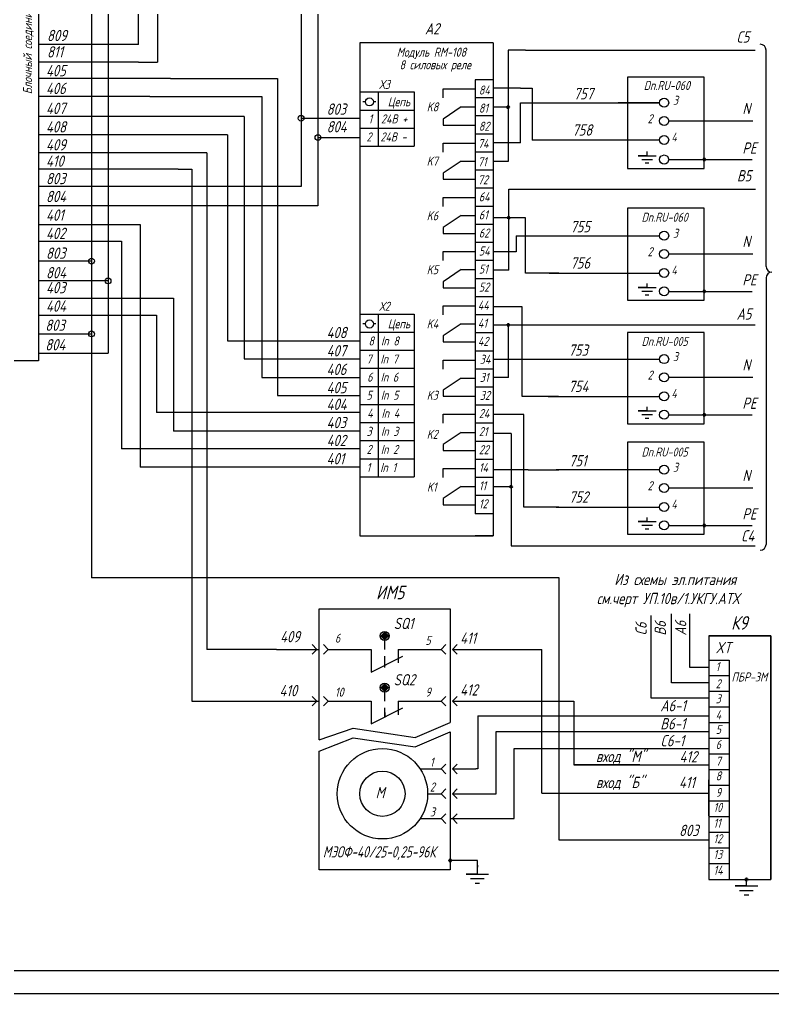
# Model space of a CAD drawing. Header units: millimetres. Extents: x 1348 to 2754, y -33 to 739.
# Drawn here: x 1527.6 to 1694.4, y -33.1 to 182.4 of the extents above; entities that cross this region are included whole.
import ezdxf

# ---------------------------------------------------------------- set-up
doc = ezdxf.new("R2010")
doc.units = ezdxf.units.MM
doc.layers.add('MAIN', color=7, linetype='Continuous', lineweight=50)
doc.layers.add('АСУТП', color=7, linetype='Continuous')
doc.styles.add('GOST тип А', font='GOST_A.TTF', dxfattribs={"oblique": 15})
doc.styles.add('ROMANC', font='GOST_A.TTF', dxfattribs={"height": 2.5})
doc.styles.get("Standard").update_dxf_attribs({"font": 'GOST_A.TTF', "oblique": 15})
doc.styles.add('АСУТП', font='GOST_A.TTF', dxfattribs={"oblique": 15})

msp = doc.modelspace()

# ---------------------------------------------------------------- linework, layer by layer
at = {"color": 7}
for p, q in [((1543.5, 285.65), (1543.5, 58.87)), ((1531.79, 137.09), (1547.3, 137.09)), ((1531.79, 133.38), (1542.11, 133.38)), ((1543.5, 128.96), (1531.79, 128.96)), ((1547.17, 124.56), (1531.79, 124.56)), ((1531.79, 120.73), (1547.3, 120.73)), ((1531.79, 117.02), (1542.11, 117.02)), ((1531.79, 112.84), (1543.5, 112.84)), ((1531.79, 108.62), (1547.17, 108.62))]:
    msp.add_line(p, q, dxfattribs=at)
for p, q in [((1547.17, 282.26), (1547.17, 108.62)), ((1553.91, 176.87), (1553.91, 277.77)), ((1558.1, 274.14), (1558.1, 172.97)), ((1593.6, 267.74), (1593.6, 141.19)), ((1589.86, 264.11), (1589.86, 145.44)), ((1639.54, 175.67), (1635.67, 175.67)), ((1635.67, 175.67), (1635.67, 163.01)), ((1692.72, 127.79), (1692.72, 175.67)), ((1553.91, 172.97), (1558.1, 172.97)), ((1560.97, 169.33), (1531.79, 169.33)), ((1560.97, 169.33), (1584.67, 169.33)), ((1584.67, 169.33), (1584.67, 99.22)), ((1638.38, 167.23), (1632.39, 167.23)), ((1638.38, 167.23), (1641.01, 167.23)), ((1641.01, 167.23), (1641.01, 155.72)), ((1556.38, 165.39), (1531.79, 165.39)), ((1556.38, 165.39), (1581.22, 165.39)), ((1581.22, 165.39), (1581.22, 103.18)), ((1638.38, 155.15), (1638.38, 163.98)), ((1669.18, 163.96), (1660.04, 163.96)), ((1635.67, 163.01), (1632.39, 163.01)), ((1635.67, 163.01), (1635.67, 151.03)), ((1577.3, 160.98), (1531.79, 160.98)), ((1577.3, 160.98), (1577.3, 107.37)), ((1589.86, 160.57), (1602.89, 160.57)), ((1671.18, 159.98), (1689.8, 159.98)), ((1573.59, 156.88), (1531.79, 156.88)), ((1573.59, 156.88), (1573.59, 111.34)), ((1593.6, 156.31), (1602.89, 156.31)), ((1669.18, 155.72), (1641.01, 155.72)), ((1638.38, 155.15), (1632.39, 155.15)), ((1569.04, 152.93), (1531.79, 152.93)), ((1569.04, 152.93), (1569.04, 43.04)), ((1635.67, 151.03), (1632.39, 151.03)), ((1671.18, 151.43), (1689.68, 151.43)), ((1562.68, 149.31), (1531.79, 149.31)), ((1562.68, 149.31), (1565.69, 149.31)), ((1565.69, 149.31), (1565.69, 31.59)), ((1589.86, 145.44), (1531.79, 145.44)), ((1635.79, 126.98), (1635.79, 144.91)), ((1593.6, 141.19), (1531.79, 141.19)), ((1639.54, 138.57), (1632.39, 138.57)), ((1639.54, 126.29), (1639.54, 138.57)), ((1547.3, 137.09), (1554.25, 137.09)), ((1554.25, 137.09), (1554.25, 83.34)), ((1637.45, 134.56), (1637.45, 131)), ((1542.11, 133.38), (1550.11, 133.38)), ((1550.11, 133.38), (1550.11, 87.44)), ((1637.45, 131), (1632.39, 131)), ((1671.18, 130.56), (1689.8, 130.55)), ((1635.79, 126.98), (1632.39, 126.98)), ((1635.79, 126.98), (1635.79, 126.98)), ((1646.88, 126.29), (1639.54, 126.29)), ((1692.72, 125.23), (1692.72, 66.28)), ((1547.3, 120.73), (1561.61, 120.73)), ((1561.61, 120.73), (1561.61, 91.34)), ((1671.18, 122.26), (1689.68, 122.26)), ((1638.76, 118.87), (1632.39, 118.87)), ((1638.76, 98.99), (1638.76, 118.87)), ((1542.11, 117.02), (1557.86, 117.02)), ((1557.86, 117.02), (1557.86, 95.44)), ((1635.72, 103.2), (1635.72, 114.83)), ((1573.59, 111.34), (1602.89, 111.34)), ((1577.3, 107.37), (1602.89, 107.37)), ((1581.22, 103.18), (1602.89, 103.18)), ((1635.72, 103.2), (1632.39, 103.2)), ((1671.18, 103.25), (1689.8, 103.25)), ((1584.67, 99.22), (1602.89, 99.22)), ((1646.82, 98.99), (1638.76, 98.99)), ((1638.76, 98.99), (1638.76, 98.99)), ((1602.89, 95.44), (1557.86, 95.44)), ((1639.16, 95.02), (1632.39, 95.02)), ((1639.16, 74.51), (1639.16, 95.02)), ((1671.18, 94.96), (1689.68, 94.96)), ((1602.89, 91.34), (1561.61, 91.34)), ((1636.32, 90.83), (1632.39, 90.83)), ((1636.32, 90.83), (1636.32, 65.98)), ((1602.89, 87.44), (1550.11, 87.44)), ((1602.89, 83.34), (1554.25, 83.34)), ((1640.1, 82.78), (1632.39, 82.78)), ((1669.18, 82.75), (1646.27, 82.75)), ((1636.32, 79.05), (1632.39, 79.05)), ((1671.18, 78.78), (1689.8, 78.77)), ((1640.1, 74.51), (1639.16, 74.51)), ((1646.88, 74.51), (1640.1, 74.51)), ((1671.18, 70.48), (1689.68, 70.48)), ((1646.99, 58.87), (1543.5, 58.87)), ((1646.99, 0.83), (1646.99, 58.87)), ((1584.45, 43.04), (1569.04, 43.04)), ((1628.93, 28.35), (1628.93, 16.6)), ((1615.11, 23.59), (1622.86, 26.9)), ((1593.86, 23.05), (1601.36, 25.59)), ((1601.36, 25.59), (1615.11, 23.59)), ((1615.11, 21.47), (1622.86, 24.78)), ((1593.86, 20.54), (1601.36, 23.47)), ((1601.36, 23.47), (1615.11, 21.47)), ((1680.08, 0.83), (1646.99, 0.83)), ((1348.09, -33.09), (1942.71, -33.09))]:
    msp.add_line(p, q)
at = {"color": 7, "ltscale": 0.5}
for p, q in [((1553.91, 176.87), (1531.87, 176.87)), ((1553.91, 176.87), (1531.87, 176.87)), ((1553.91, 172.97), (1531.87, 172.97)), ((1553.91, 172.97), (1531.87, 172.97))]:
    msp.add_line(p, q, dxfattribs=at)
at = {"linetype": 'Continuous'}
for p, q in [((1639.54, 175.67), (1690.34, 175.67)), ((1635.79, 144.91), (1690.41, 144.91)), ((1644.75, 126.29), (1669.18, 126.29)), ((1632.39, 114.83), (1690.34, 114.83)), ((1644.5, 98.99), (1669.18, 98.99)), ((1646.26, 74.51), (1669.18, 74.51)), ((1636.32, 65.98), (1690.34, 65.98)), ((1667.33, 32.25), (1667.33, 50.53)), ((1671.83, 35.67), (1671.83, 50.9)), ((1675.83, 39.01), (1675.83, 50.9)), ((1584.45, 43.04), (1593.61, 43.04)), ((1613.61, 43.04), (1620.86, 43.04)), ((1623.36, 43.04), (1643.1, 43.04)), ((1643.1, 11.27), (1643.1, 43.04)), ((1608.36, 39.04), (1608.36, 40.04)), ((1680.08, 39.01), (1675.83, 39.01)), ((1680.08, 35.67), (1671.83, 35.67)), ((1565.69, 31.59), (1593.86, 31.59)), ((1623.36, 31.59), (1650.2, 31.59)), ((1650.2, 31.59), (1650.2, 17.51)), ((1680.08, 32.25), (1667.33, 32.25)), ((1628.93, 28.35), (1680.08, 28.35)), ((1633.03, 11.1), (1633.03, 24.86)), ((1633.03, 24.86), (1680.08, 24.86)), ((1637.03, 5.6), (1637.03, 21.15)), ((1637.03, 21.15), (1680.08, 21.15)), ((1650.2, 17.51), (1680.08, 17.51)), ((1664.83, 17.51), (1650.2, 17.51)), ((1623.36, 16.6), (1628.5, 16.6)), ((1628.93, 16.6), (1628.5, 16.6)), ((1623.36, 11.1), (1633.03, 11.1)), ((1643.1, 11.27), (1680.08, 11.27)), ((1622.86, 5.6), (1637.03, 5.6)), ((1628.86, -3.67), (1622.86, -3.67)), ((1628.86, -4.67), (1628.86, -5.17)), ((1688.38, -9.14), (1688.38, -7.78))]:
    msp.add_line(p, q, dxfattribs=at)
at = {"lineweight": 30}
for p, q in [((1679.06, 169.65), (1662.06, 169.65)), ((1662.06, 169.65), (1662.06, 165.26)), ((1679.06, 149.43), (1679.06, 169.65)), ((1662.06, 166.51), (1662.06, 149.43)), ((1662.06, 149.43), (1679.06, 149.43)), ((1679.06, 140.7), (1662.06, 140.7)), ((1662.06, 140.7), (1662.06, 135.83)), ((1679.06, 120.29), (1679.06, 140.7)), ((1662.06, 137.08), (1662.06, 120.29)), ((1662.06, 120.29), (1679.06, 120.29)), ((1679.06, 113.16), (1662.06, 113.16)), ((1662.06, 113.16), (1662.06, 108.53)), ((1679.06, 92.99), (1679.06, 113.16)), ((1662.06, 109.78), (1662.06, 92.99)), ((1662.06, 92.99), (1679.06, 92.99)), ((1679.06, 88.92), (1662.06, 88.92)), ((1662.06, 88.92), (1662.06, 84.05)), ((1679.06, 68.51), (1679.06, 88.92)), ((1662.06, 85.3), (1662.06, 68.51)), ((1662.06, 68.51), (1679.06, 68.51))]:
    msp.add_line(p, q, dxfattribs=at)
at = {"color": 7, "linetype": 'Continuous'}
for p, q in [((1638.38, 163.98), (1669.18, 163.98)), ((1666.41, 152.27), (1666.41, 153.18)), ((1664.41, 152.27), (1668.41, 152.27)), ((1666.41, 152.27), (1664.41, 152.27)), ((1665.21, 151.47), (1667.61, 151.47)), ((1666.01, 150.67), (1666.81, 150.67)), ((1666.01, 150.67), (1666.81, 150.67)), ((1637.45, 134.56), (1669.18, 134.56)), ((1664.41, 123.11), (1668.41, 123.11)), ((1666.41, 123.11), (1664.41, 123.11)), ((1666.41, 123.11), (1666.41, 124.02)), ((1665.21, 122.31), (1667.61, 122.31)), ((1666.01, 121.51), (1666.81, 121.51)), ((1666.01, 121.51), (1666.81, 121.51)), ((1632.39, 107.26), (1669.18, 107.26)), ((1664.41, 95.8), (1668.41, 95.8)), ((1666.41, 95.8), (1664.41, 95.8)), ((1665.21, 95), (1667.61, 95)), ((1666.41, 95.8), (1666.41, 96.71)), ((1666.01, 94.2), (1666.81, 94.2)), ((1666.01, 94.2), (1666.81, 94.2)), ((1640.1, 82.78), (1646.87, 82.78)), ((1664.41, 71.32), (1668.41, 71.32)), ((1666.41, 71.32), (1664.41, 71.32)), ((1666.41, 71.32), (1666.41, 72.24)), ((1665.21, 70.52), (1667.61, 70.52)), ((1666.01, 69.72), (1666.81, 69.72)), ((1666.01, 69.72), (1666.81, 69.72)), ((1608.36, 43.04), (1608.36, 46.04)), ((1680.08, 46.08), (1693.79, 46.08)), ((1680.08, 46.08), (1680.08, 39.2)), ((1693.79, 46.08), (1680.08, 46.08)), ((1693.79, 46.08), (1680.08, 46.08)), ((1693.79, 46.08), (1680.08, 46.08)), ((1693.79, 46.08), (1680.08, 46.08)), ((1693.79, 46.08), (1693.79, -7.85)), ((1693.79, -7.85), (1693.79, 46.08)), ((1693.79, -7.85), (1693.79, 46.08)), ((1693.79, -7.85), (1693.79, 46.08)), ((1693.79, -7.85), (1693.79, 46.08)), ((1593.36, 43.04), (1592.29, 44.1)), ((1595.86, 43.04), (1594.79, 44.1)), ((1620.86, 43.04), (1621.92, 44.1)), ((1623.36, 43.04), (1624.42, 44.1)), ((1592.29, 41.97), (1593.36, 43.04)), ((1594.79, 41.97), (1595.86, 43.04)), ((1595.86, 43.04), (1605.36, 43.04)), ((1605.36, 43.04), (1605.36, 38.04)), ((1605.36, 43.04), (1605.36, 43.04)), ((1605.36, 38.04), (1612.36, 41.54)), ((1605.36, 38.04), (1611.36, 41.04)), ((1608.36, 39.54), (1608.36, 41.54)), ((1611.36, 43.04), (1611.36, 40.04)), ((1611.36, 43.04), (1620.86, 43.04)), ((1621.92, 41.97), (1620.86, 43.04)), ((1624.42, 41.97), (1623.36, 43.04)), ((1680.08, 40.7), (1680.08, 36.7)), ((1680.08, 40.7), (1684.58, 40.7)), ((1684.58, 40.7), (1684.58, -7.85)), ((1680.08, 37.24), (1684.58, 37.24)), ((1608.36, 31.59), (1608.36, 34.59)), ((1593.36, 31.59), (1592.29, 32.65)), ((1595.86, 31.59), (1594.79, 32.65)), ((1620.86, 31.59), (1621.92, 32.65)), ((1623.36, 31.59), (1624.42, 32.65)), ((1680.08, 33.77), (1684.58, 33.77)), ((1592.29, 30.53), (1593.36, 31.59)), ((1594.79, 30.53), (1595.86, 31.59)), ((1595.86, 31.59), (1605.36, 31.59)), ((1605.36, 31.59), (1605.36, 31.59)), ((1605.36, 31.59), (1605.36, 26.59)), ((1611.36, 31.59), (1620.86, 31.59)), ((1611.36, 31.59), (1611.36, 28.59)), ((1621.92, 30.53), (1620.86, 31.59)), ((1624.42, 30.53), (1623.36, 31.59)), ((1680.08, 30.31), (1684.58, 30.31)), ((1605.36, 26.59), (1612.36, 30.09)), ((1605.36, 26.59), (1611.36, 29.59)), ((1608.36, 28.09), (1608.36, 30.09)), ((1608.36, 29.09), (1608.36, 28.09)), ((1680.08, 26.85), (1684.58, 26.85)), ((1680.08, 23.38), (1684.58, 23.38)), ((1680.08, 19.92), (1684.58, 19.92)), ((1621.92, 17.66), (1620.86, 16.6)), ((1624.42, 17.66), (1623.36, 16.6)), ((1616.36, 16.6), (1621, 16.6)), ((1620.86, 16.6), (1621.92, 15.54)), ((1623.36, 16.6), (1624.42, 15.54)), ((1680.08, 16.46), (1684.58, 16.46)), ((1680.08, 6.2), (1680.08, 14.2)), ((1680.08, 12.99), (1684.58, 12.99)), ((1617.86, 11.1), (1620.86, 11.1)), ((1621.92, 12.16), (1620.86, 11.1)), ((1620.86, 11.1), (1621.92, 10.04)), ((1624.42, 12.16), (1623.36, 11.1)), ((1623.36, 11.1), (1624.42, 10.04)), ((1680.08, 9.53), (1684.58, 9.53)), ((1621.92, 6.66), (1620.86, 5.6)), ((1624.42, 6.66), (1623.36, 5.6)), ((1616.36, 5.6), (1621, 5.6)), ((1620.86, 5.6), (1621.92, 4.54)), ((1623.36, 5.6), (1624.42, 4.54)), ((1680.08, 6.07), (1684.58, 6.07)), ((1680.08, 2.6), (1684.58, 2.6)), ((1680.08, -0.86), (1684.58, -0.86)), ((1628.86, -6.67), (1628.86, -3.67)), ((1680.08, -4.32), (1684.58, -4.32)), ((1680.08, -4.32), (1684.58, -4.32)), ((1680.08, -4.32), (1684.58, -4.32)), ((1626.36, -6.67), (1631.36, -6.67)), ((1628.86, -6.67), (1626.36, -6.67)), ((1627.36, -7.67), (1630.36, -7.67)), ((1688.38, -9.28), (1688.38, -8.14)), ((1628.36, -8.67), (1629.36, -8.67)), ((1628.36, -8.67), (1629.36, -8.67)), ((1685.88, -9.28), (1690.88, -9.28)), ((1688.38, -9.28), (1685.88, -9.28)), ((1686.88, -10.28), (1689.88, -10.28)), ((1687.88, -11.28), (1688.88, -11.28)), ((1687.88, -11.28), (1688.88, -11.28))]:
    msp.add_line(p, q, dxfattribs=at)
at = {"color": 7, "lineweight": 30, "ltscale": 0.5}
msp.add_line((1531.79, 106.88), (1506.79, 106.88), dxfattribs=at)
at = {"linetype": 'Continuous', "lineweight": 30}
for p, q in [((1593.86, 23.05), (1593.86, 52.01)), ((1593.86, 52.01), (1622.86, 52.01)), ((1622.86, 52.01), (1622.86, 26.9)), ((1622.86, 24.78), (1622.86, -5.73)), ((1593.86, -5.73), (1593.86, 20.54)), ((1622.86, -5.73), (1593.86, -5.73))]:
    msp.add_line(p, q, dxfattribs=at)
at = {"color": 7, "linetype": 'Continuous', "lineweight": 30}
for p, q in [((1693.79, 46.08), (1680.08, 46.08)), ((1680.08, 45.7), (1680.08, -7.85)), ((1693.79, -7.85), (1693.79, 46.08)), ((1680.08, -7.85), (1693.79, -7.85)), ((1937.71, -28.09), (1368.09, -28.09))]:
    msp.add_line(p, q, dxfattribs=at)
at = {"linetype": 'Continuous'}
for centre in [(1670.18, 164), (1670.18, 159.97), (1670.18, 155.78), (1670.18, 151.44), (1670.18, 134.57), (1670.18, 130.55), (1670.18, 126.35), (1670.18, 122.28), (1670.18, 107.27), (1670.18, 103.25), (1670.18, 99.05), (1670.18, 94.98), (1670.18, 82.79), (1670.18, 78.77), (1670.18, 74.57), (1670.18, 70.5)]:
    msp.add_circle(centre, 1, dxfattribs=at)
at = {"lineweight": 50, "ltscale": 0.5}
for centre in [(1635.67, 163.01), (1679.06, 151.43), (1635.79, 138.57), (1679.06, 122.26), (1635.7, 114.83), (1679.06, 94.96), (1636.32, 79.05), (1679.06, 70.48), (1622.86, -3.67), (1688.38, -7.88)]:
    msp.add_circle(centre, 0.208, dxfattribs=at)
at = {"color": 7}
for centre in [(1589.86, 160.57), (1593.6, 156.31), (1543.5, 128.96), (1547.17, 124.56), (1543.5, 112.84)]:
    msp.add_circle(centre, 0.64, dxfattribs=at)
at = {"color": 7, "linetype": 'Continuous'}
for centre, radius in [((1608.36, 46.04), 1), ((1608.36, 46.04), 1), ((1608.36, 34.59), 1), ((1608.36, 34.59), 1), ((1607.86, 11.1), 10), ((1607.86, 11.1), 5)]:
    msp.add_circle(centre, radius, dxfattribs=at)
for centre, start, end in [((1691.44, 175.67), 0, 90), ((1694, 127.79), 180, 270), ((1694, 125.23), 90, 180), ((1691.44, 66.28), 270, 0)]:
    msp.add_arc(centre, 1.28, start, end)
for points in [[(1607.36, 46.04), (1608.36, 47.04), (1609.36, 46.04)], [(1609.36, 46.04), (1607.36, 46.04), (1608.36, 45.04)], [(1607.36, 34.59), (1608.36, 35.59), (1609.36, 34.59)], [(1609.36, 34.59), (1607.36, 34.59), (1608.36, 33.59)]]:
    msp.add_solid(points, dxfattribs=at)
at = {"layer": 'АСУТП', "color": 7, "lineweight": 30, "ltscale": 0.5}
msp.add_line((1531.79, 250.93), (1531.79, 106.88), dxfattribs=at)
at = {"layer": 'АСУТП', "linetype": 'Continuous', "lineweight": 30}
for p, q in [((1602.89, 177.26), (1602.89, 68.18)), ((1625.26, 163.07), (1621.26, 160.4)), ((1625.26, 151.07), (1621.26, 148.4)), ((1625.26, 139.07), (1621.26, 136.4)), ((1625.26, 127.07), (1621.26, 124.4)), ((1625.26, 115.07), (1621.26, 112.4)), ((1625.26, 103.07), (1621.26, 100.4)), ((1625.26, 91.07), (1621.26, 88.4)), ((1625.26, 79.07), (1621.26, 76.4))]:
    msp.add_line(p, q, dxfattribs=at)
at = {"layer": 'АСУТП', "lineweight": 30, "ltscale": 0.5}
for p, q in [((1632.39, 177.26), (1602.89, 177.26)), ((1628.39, 169.07), (1628.39, 157.07)), ((1632.39, 169.07), (1628.39, 169.07)), ((1602.89, 166.38), (1614.89, 166.38)), ((1606.89, 166.38), (1606.89, 154.38)), ((1614.89, 166.38), (1614.89, 154.38)), ((1602.89, 162.38), (1614.89, 162.38)), ((1632.39, 157.07), (1628.39, 157.07)), ((1628.39, 157.07), (1628.39, 145.07)), ((1602.89, 154.38), (1614.89, 154.38)), ((1632.39, 145.07), (1628.39, 145.07)), ((1632.39, 145.07), (1628.39, 145.07)), ((1628.39, 145.07), (1628.39, 133.07)), ((1632.39, 133.07), (1628.39, 133.07)), ((1632.39, 133.07), (1628.39, 133.07)), ((1628.39, 133.07), (1628.39, 121.07)), ((1632.39, 121.07), (1628.39, 121.07)), ((1632.39, 121.07), (1628.39, 121.07)), ((1628.39, 121.07), (1628.39, 109.07)), ((1602.89, 117.24), (1614.89, 117.24)), ((1606.89, 117.24), (1606.89, 81.24)), ((1614.89, 117.24), (1614.89, 81.24)), ((1602.89, 113.24), (1614.89, 113.24)), ((1632.39, 109.07), (1628.39, 109.07)), ((1632.39, 109.07), (1628.39, 109.07)), ((1632.39, 109.07), (1628.39, 109.07)), ((1628.39, 109.07), (1628.39, 97.07)), ((1632.39, 97.07), (1628.39, 97.07)), ((1632.39, 97.07), (1628.39, 97.07)), ((1632.39, 97.07), (1628.39, 97.07)), ((1628.39, 97.07), (1628.39, 85.07)), ((1632.39, 85.07), (1628.39, 85.07)), ((1632.39, 85.07), (1628.39, 85.07)), ((1632.39, 85.07), (1628.39, 85.07)), ((1628.39, 85.07), (1628.39, 73.07)), ((1602.89, 81.24), (1614.89, 81.24)), ((1632.39, 73.07), (1628.39, 73.07)), ((1632.39, 73.07), (1628.39, 73.07)), ((1632.39, 73.07), (1628.39, 73.07)), ((1632.39, 68.18), (1628.39, 68.18)), ((1632.39, 68.18), (1628.39, 68.18))]:
    msp.add_line(p, q, dxfattribs=at)
at = {"layer": 'АСУТП', "lineweight": 30}
for p, q in [((1632.39, 177.26), (1632.39, 68.18)), ((1604.09, 164.19), (1603.56, 164.19)), ((1606.42, 164.19), (1605.89, 164.19)), ((1604.09, 115.05), (1603.56, 115.05)), ((1606.42, 115.05), (1605.89, 115.05)), ((1602.89, 68.18), (1632.39, 68.18))]:
    msp.add_line(p, q, dxfattribs=at)
at = {"layer": 'АСУТП'}
for p, q in [((1621.26, 167.07), (1628.39, 167.07)), ((1621.26, 165.07), (1621.26, 167.07)), ((1621.26, 160.4), (1621.26, 159.07)), ((1621.26, 159.07), (1628.39, 159.07)), ((1621.26, 155.07), (1628.39, 155.07)), ((1621.26, 153.07), (1621.26, 155.07)), ((1621.26, 148.4), (1621.26, 147.07)), ((1621.26, 147.07), (1628.39, 147.07)), ((1621.26, 143.07), (1628.39, 143.07)), ((1621.26, 141.07), (1621.26, 143.07)), ((1621.26, 136.4), (1621.26, 135.07)), ((1621.26, 135.07), (1628.39, 135.07)), ((1621.26, 131.07), (1628.39, 131.07)), ((1621.26, 129.07), (1621.26, 131.07)), ((1621.26, 124.4), (1621.26, 123.07)), ((1621.26, 123.07), (1628.39, 123.07)), ((1621.26, 119.07), (1628.39, 119.07)), ((1621.26, 117.07), (1621.26, 119.07)), ((1621.26, 112.4), (1621.26, 111.07)), ((1621.26, 111.07), (1628.39, 111.07)), ((1621.26, 107.07), (1628.39, 107.07)), ((1621.26, 105.07), (1621.26, 107.07)), ((1621.26, 100.4), (1621.26, 99.07)), ((1621.26, 99.07), (1628.39, 99.07)), ((1621.26, 95.07), (1628.39, 95.07)), ((1621.26, 93.07), (1621.26, 95.07)), ((1621.26, 88.4), (1621.26, 87.07)), ((1621.26, 87.07), (1628.39, 87.07)), ((1621.26, 83.07), (1628.39, 83.07)), ((1621.26, 81.07), (1621.26, 83.07)), ((1621.26, 76.4), (1621.26, 75.07)), ((1621.26, 75.07), (1628.39, 75.07))]:
    msp.add_line(p, q, dxfattribs=at)
at = {"layer": 'АСУТП', "ltscale": 0.5}
for p, q in [((1632.39, 165.07), (1628.39, 165.07)), ((1602.89, 158.38), (1614.89, 158.38)), ((1632.39, 153.07), (1628.39, 153.07)), ((1632.39, 141.07), (1628.39, 141.07)), ((1632.39, 129.07), (1628.39, 129.07)), ((1632.39, 117.07), (1628.39, 117.07)), ((1602.89, 109.24), (1614.89, 109.24)), ((1602.89, 105.24), (1614.89, 105.24)), ((1632.39, 105.07), (1628.39, 105.07)), ((1602.89, 101.24), (1614.89, 101.24)), ((1602.89, 97.24), (1614.89, 97.24)), ((1602.89, 93.24), (1614.89, 93.24)), ((1632.39, 93.07), (1628.39, 93.07)), ((1602.89, 89.24), (1614.89, 89.24)), ((1602.89, 85.24), (1614.89, 85.24)), ((1632.39, 81.07), (1628.39, 81.07))]:
    msp.add_line(p, q, dxfattribs=at)
at = {"layer": 'АСУТП', "lineweight": -3}
for p, q in [((1625.26, 163.07), (1628.39, 163.07)), ((1625.26, 151.07), (1628.39, 151.07)), ((1625.26, 139.07), (1628.39, 139.07)), ((1625.26, 127.07), (1628.39, 127.07)), ((1625.26, 115.07), (1628.39, 115.07)), ((1625.26, 103.07), (1628.39, 103.07)), ((1625.26, 91.07), (1628.39, 91.07)), ((1625.26, 79.07), (1628.39, 79.07))]:
    msp.add_line(p, q, dxfattribs=at)
at = {"layer": 'АСУТП', "lineweight": -3, "ltscale": 0.5}
for p, q in [((1632.39, 161.07), (1628.39, 161.07)), ((1632.39, 149.07), (1628.39, 149.07)), ((1632.39, 137.07), (1628.39, 137.07)), ((1632.39, 125.07), (1628.39, 125.07)), ((1632.39, 113.07), (1628.39, 113.07)), ((1632.39, 101.07), (1628.39, 101.07)), ((1632.39, 89.07), (1628.39, 89.07)), ((1632.39, 77.07), (1628.39, 77.07))]:
    msp.add_line(p, q, dxfattribs=at)
at = {"layer": 'АСУТП', "linetype": 'Continuous', "lineweight": 30}
for centre in [(1604.99, 164.19), (1604.99, 115.05)]:
    msp.add_circle(centre, 0.9, dxfattribs=at)

# ---------------------------------------------------------------- texts
at = {"color": 7, "linetype": 'Continuous', "oblique": 15}
for s, p in [('809', (1533.66, 177.63)), ('811', (1533.66, 174)), ('405', (1533.44, 169.85)), ('406', (1533.44, 165.92)), ('757', (1650.17, 164.75)), ('407', (1533.44, 161.51)), ('408', (1533.44, 157.41)), ('758', (1649.85, 156.72)), ('409', (1533.44, 153.45)), ('410', (1533.44, 149.84)), ('803', (1533.44, 145.97)), ('804', (1533.44, 142.01)), ('755', (1649.43, 135.33)), ('756', (1649.43, 127.3)), ('753', (1649.02, 108.02)), ('754', (1649.02, 99.99)), ('751', (1649.13, 83.54)), ('752', (1649.13, 75.51))]:
    msp.add_text(s, height=2.5, dxfattribs=at).set_placement(p)
at = {"linetype": 'Continuous', "oblique": 15}
for s, height, p in [('С5', 2.5, (1686.2, 177.31)), ('Dn.RU-060', 2, (1665.66, 166.82)), ('В5', 2.5, (1686.28, 146.59)), ('Dn.RU-060', 2, (1665.18, 137.67)), ('А5', 2.5, (1686.2, 116.02)), ('Dn.RU-005', 2, (1665.18, 110.2)), ('Dn.RU-005', 2, (1665.18, 85.72)), ('С4', 2.5, (1687.25, 66.92))]:
    msp.add_text(s, height=height, dxfattribs=at).set_placement(p)
for s, height, style, p in [('3', 2, 'ROMANC', (1672.13, 163.55)), ('N', 2.5, 'ROMANC', (1687.48, 161.47)), ('2', 2, 'ROMANC', (1666.51, 159.46)), ('4', 2, 'ROMANC', (1671.77, 155.41)), ('PE', 2.5, 'ROMANC', (1687.48, 152.72)), ('3', 2, 'ROMANC', (1672.13, 134.13)), ('N', 2.5, 'ROMANC', (1687.48, 132.05)), ('2', 2, 'ROMANC', (1666.51, 130.04)), ('4', 2, 'ROMANC', (1671.77, 125.98)), ('PE', 2.5, 'ROMANC', (1687.48, 123.56)), ('3', 2, 'ROMANC', (1672.13, 106.83)), ('N', 2.5, 'ROMANC', (1687.48, 104.74)), ('2', 2, 'ROMANC', (1666.51, 102.74)), ('4', 2, 'ROMANC', (1671.77, 98.68)), ('PE', 2.5, 'ROMANC', (1687.48, 96.26)), ('3', 2, 'ROMANC', (1672.13, 82.35)), ('N', 2.5, 'ROMANC', (1687.48, 80.27)), ('2', 2, 'ROMANC', (1666.51, 78.26)), ('4', 2, 'ROMANC', (1671.77, 74.2)), ('PE', 2.5, 'ROMANC', (1687.48, 71.78)), ('Из схемы эл.питания', 2.5, 'GOST тип А', (1659.16, 57.26)), ('ИМ5', 3, 'GOST тип А', (1606.45, 54.14)), ('см.черт УП.10в/1.УКГУ.АТХ', 2.5, 'GOST тип А', (1655.27, 53.05)), ('К9', 3, 'GOST тип А', (1685, 47.41)), ('6', 2, 'GOST тип А', (1597.36, 44.54)), ('5', 2, 'GOST тип А', (1617.36, 44.04)), ('ПБР-3M', 2, 'GOST тип А', (1685.08, 35.94)), ('10', 2, 'GOST тип А', (1597.36, 32.59)), ('9', 2, 'GOST тип А', (1617.36, 32.59)), ('1', 2, 'GOST тип А', (1618.36, 17.1)), ('2', 2, 'GOST тип А', (1618.36, 11.6)), ('3', 2, 'GOST тип А', (1618.36, 6.1))]:
    msp.add_text(s, height=height, dxfattribs=dict(at, style=style)).set_placement(p)
at = {"color": 7, "linetype": 'Continuous', "style": 'GOST тип А', "oblique": 15}
for s, height, p in [('SQ1', 2.5, (1610.36, 47.54)), ('411', 2.5, (1625.05, 44.29)), ('XT', 2.5, (1681.58, 42.2)), ('1', 2, (1681.58, 38.26)), ('SQ2', 2.5, (1610.36, 35.08)), ('412', 2.5, (1625.05, 32.84)), ('2', 2, (1681.58, 34.44)), ('3', 2, (1681.58, 31.13)), ('A6-1', 2.5, (1669.33, 29.35)), ('4', 2, (1681.58, 27.58)), ('B6-1', 2.5, (1669.33, 25.35)), ('5', 2, (1681.58, 24.34)), ('C6-1', 2.5, (1669.33, 21.6)), ('6', 2, (1681.58, 21.01)), ('вход "М"', 2.5, (1655.09, 18.12)), ('412', 2.5, (1673.59, 18.05)), ('7', 2, (1681.58, 17.29)), ('вход "Б"', 2.5, (1655.09, 12.36)), ('8', 2, (1681.58, 14.06)), ('411', 2.5, (1673.45, 12.36)), ('M', 2.5, (1606.36, 10.1)), ('9', 2, (1681.58, 10.39)), ('10', 2, (1681.08, 7.09)), ('11', 2, (1681.08, 3.61)), ('803', 2.5, (1673.48, 1.75)), ('12', 2, (1681.08, 0.16)), ('13', 2, (1681.08, -3.31)), ('14', 2, (1681.08, -6.82))]:
    msp.add_text(s, height=height, dxfattribs=at).set_placement(p)
for s, p in [('A6', (1675.08, 46.1)), ('C6', (1666.33, 46.1)), ('B6', (1670.58, 46.1))]:
    msp.add_text(s, height=2.5, rotation=90, dxfattribs=at).set_placement(p)
at = {"linetype": 'Continuous', "lineweight": -3, "style": 'GOST тип А', "oblique": 15}
for s, p in [('409', (1585.23, 44.61)), ('410', (1585.08, 32.67))]:
    msp.add_text(s, height=2.5, dxfattribs=at).set_placement(p)
at = {"color": 7, "linetype": 'Continuous', "oblique": 15, "width": 0.9}
msp.add_text('МЭОФ-40/25-0,25-96К ', height=2.5, dxfattribs=at).set_placement((1594.69, -3))
at = {"layer": 'MAIN', "color": 7, "linetype": 'Continuous', "lineweight": -3, "oblique": 15}
for s, p in [('803', (1595.51, 161.34)), ('804', (1595.51, 157.44)), ('401', (1533.44, 137.89)), ('402', (1533.44, 133.85)), ('803', (1533.44, 129.47)), ('804', (1533.44, 125.15)), ('403', (1533.44, 121.84)), ('404', (1533.44, 117.77)), ('803', (1533.27, 113.53)), ('408', (1595.51, 111.91)), ('804', (1533.27, 109.21)), ('407', (1595.51, 107.87)), ('406', (1595.51, 103.76)), ('405', (1595.51, 99.72)), ('404', (1595.51, 96.03)), ('403', (1595.51, 91.99)), ('402', (1595.51, 88.03)), ('401', (1595.51, 83.99))]:
    msp.add_text(s, height=2.5, dxfattribs=at).set_placement(p)
at = {"layer": 'АСУТП', "color": 7, "linetype": 'Continuous', "style": 'АСУТП', "oblique": 15}
msp.add_text('Блочный соединитель БС-34', height=2, rotation=90, dxfattribs=at).set_placement((1530.37, 165.88))
at = {"layer": 'АСУТП', "linetype": 'Continuous', "lineweight": -3, "style": 'АСУТП', "oblique": 15}
msp.add_text('А2', height=2.5, dxfattribs=at).set_placement((1617.26, 179.12))
at = {"layer": 'АСУТП', "linetype": 'Continuous', "style": 'АСУТП', "oblique": 15}
for s, p in [('Модуль RМ-108', (1611.03, 174.19)), ('8 силовых реле ', (1611.65, 171.4)), ('Х3', (1607.13, 167.05)), ('84', (1629.19, 165.81)), ('Цепь', (1609.04, 163.22)), ('K8', (1617.66, 162.08)), ('81', (1629.19, 161.81)), ('1', (1604.77, 159.43)), ('24В +', (1607.55, 159.43)), ('82', (1629.19, 157.81)), ('2', (1604.33, 155.43)), ('24В -', (1607.41, 155.43)), ('74', (1628.97, 153.95)), ('K7', (1617.66, 150.08)), ('71', (1628.97, 149.95)), ('72', (1628.97, 145.95)), ('64', (1629.19, 142.18)), ('61', (1629.19, 138.18)), ('K6', (1617.66, 137.99)), ('62', (1629.19, 134.18)), ('54', (1629.19, 130.2)), ('K5', (1617.66, 126.06)), ('51', (1629.19, 126.2)), ('52', (1629.19, 122.2)), ('Х2', (1607.13, 117.96)), ('44', (1628.97, 118.21)), ('Цепь', (1609.04, 114.09)), ('K4', (1617.66, 114.08)), ('41', (1628.97, 114.21)), ('8', (1604.77, 110.29)), ('In 8', (1607.55, 110.29)), ('42', (1628.97, 110.21)), ('7', (1604.33, 106.29)), ('In 7', (1607.41, 106.29)), ('34', (1629.4, 106.23)), ('6', (1604.49, 102.29)), ('In 6', (1607.46, 102.29)), ('31', (1629.4, 102.23)), ('5', (1604.34, 98.29)), ('In 5', (1607.51, 98.29)), ('K3', (1617.66, 98.26)), ('32', (1629.4, 98.23)), ('4', (1604.49, 94.29)), ('In 4', (1607.65, 94.29)), ('24', (1629.19, 94.24)), ('3', (1604.35, 90.29)), ('In 3', (1607.55, 90.29)), ('K2', (1617.66, 89.63)), ('21', (1629.19, 90.24)), ('2', (1604.34, 86.29)), ('In 2', (1607.51, 86.29)), ('22', (1629.19, 86.24)), ('1', (1604.35, 82.29)), ('In 1', (1607.36, 82.29)), ('14', (1629.19, 82.26)), ('K1', (1617.71, 77.97)), ('11', (1629.19, 78.26)), ('12', (1629.19, 74.26))]:
    msp.add_text(s, height=2, dxfattribs=at).set_placement(p)

doc.saveas('drawing.dxf')
